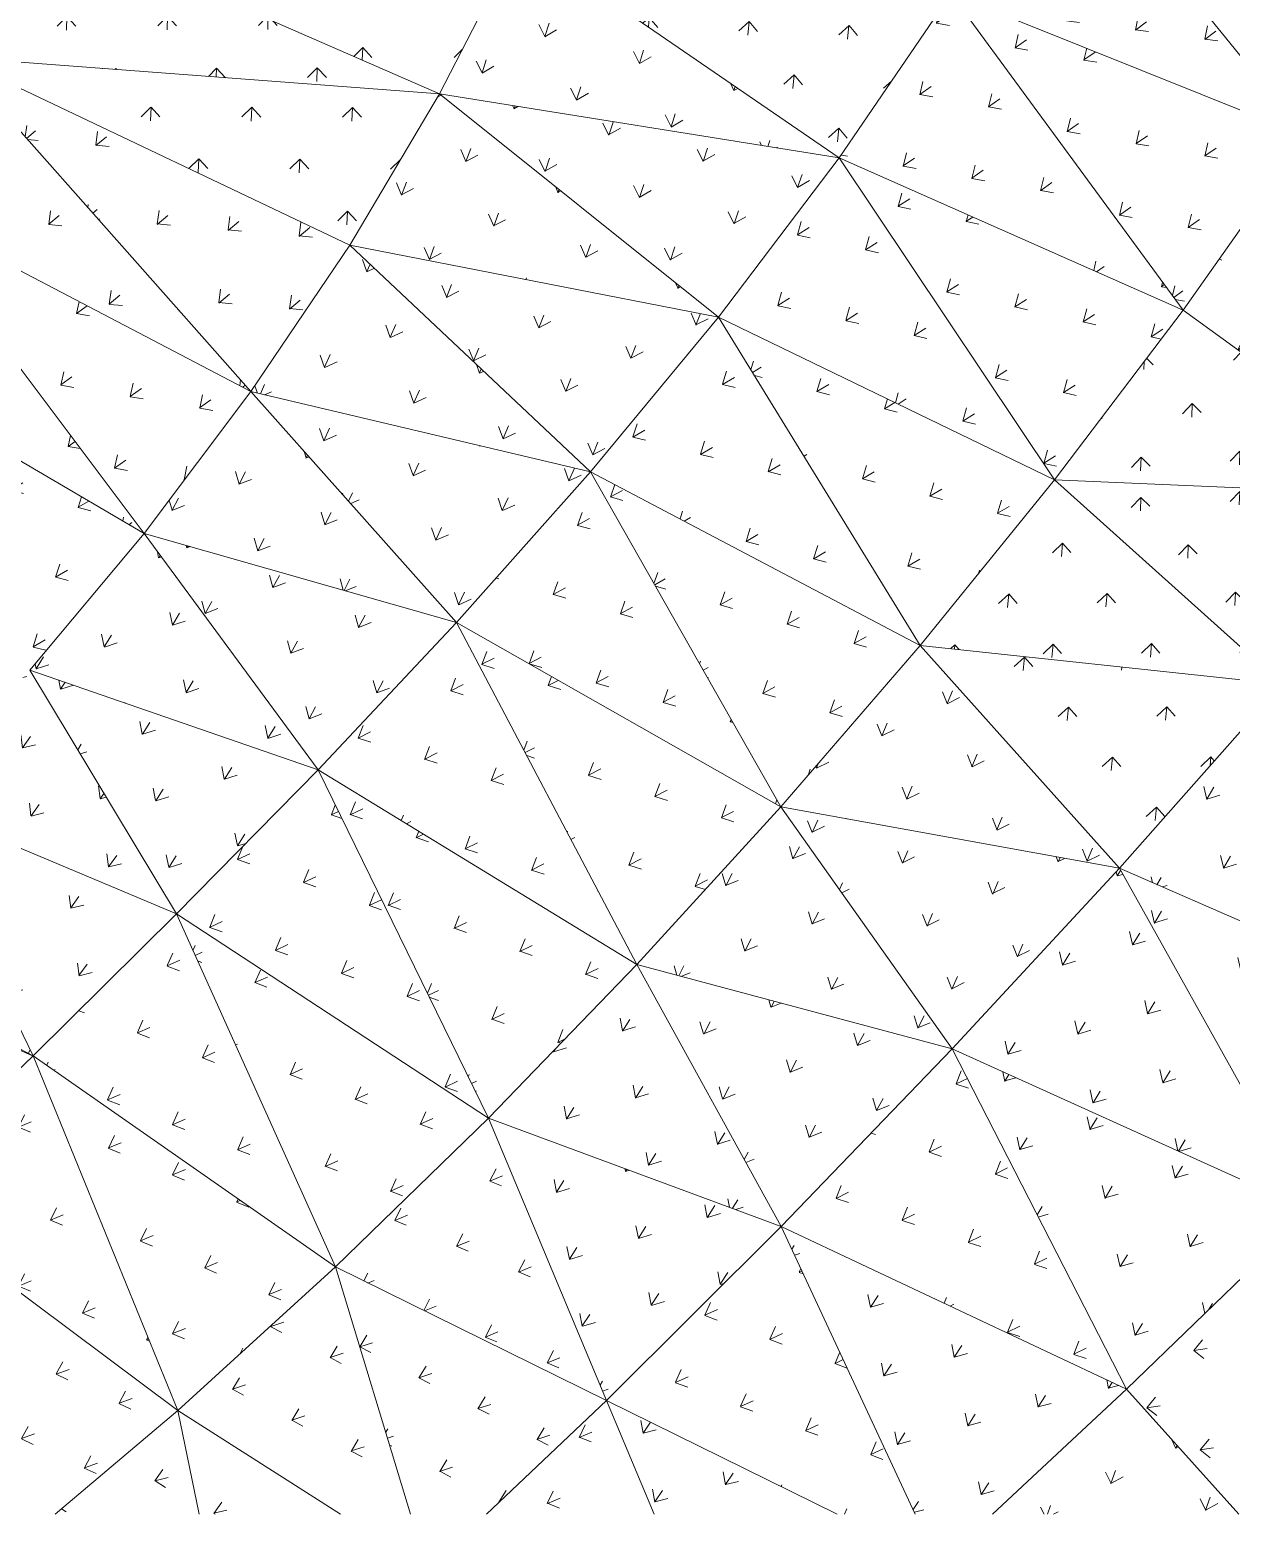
# Model space of a CAD drawing. Header units: millimetres. Extents: x -57519 to 497916, y -349472 to 446842.
# Drawn here: x 485807 to 489922, y -13502 to -8417 of the extents above; entities that cross this region are included whole.
import ezdxf

# ---------------------------------------------------------------- set-up
doc = ezdxf.new("R2010")
doc.units = ezdxf.units.MM
doc.layers.add('A-FLOR', color=192, linetype='Continuous', lineweight=5)
doc.layers.add('A-FLOR-PATT', color=8, linetype='Continuous', lineweight=5)

msp = doc.modelspace()

# ---------------------------------------------------------------- hatches: boundary and pattern name
at = {"layer": 'A-FLOR-PATT'}
h = msp.add_hatch(dxfattribs=at)
h.set_pattern_fill('FP_997', color=256, style=0, pattern_type=2)
h.set_pattern_definition([(37.402, (384802.55, -24631.43), (45.21323, 247.61116), [47.144, -308.438]), (352.407, (384802.55, -24631.43), (45.2126, 247.61095), [44.88, -194.478]), (79.652, (384802.55, -24631.43), (-237.25875, 31.6284), [47.195, -204.51])])
h.paths.add_polyline_path([(490176.9, -8782.4), (489309.3, -7712), (488962, -8293.5), (489724.4, -8600.3)], flags=0)
h = msp.add_hatch(dxfattribs=at)
h.set_pattern_fill('FP_1006', color=256, style=0, pattern_type=2)
h.set_pattern_definition([(37.255, (384498.4, -25456.17), (45.46887, 247.1492), [47.239, -309.06]), (352.474, (384498.4, -25456.17), (45.47124, 247.1484), [45.037, -195.159]), (79.575, (384498.4, -25456.17), (-238.12605, 31.46084), [47.118, -204.179])])
h.paths.add_polyline_path([(490176.9, -8782.4), (490574.4, -8173), (489309.3, -7712), (489780.7, -8293.5)], flags=0)
h = msp.add_hatch(dxfattribs=at)
h.set_pattern_fill('FP_1171', color=256, style=0, pattern_type=2)
h.set_pattern_definition([(268.698, (501679.65, 2055.7), (168.2693, -178.2475), [47.436, -310.351]), (225.491, (501679.65, 2055.7), (168.27, -178.2468), [47.181, -204.45]), (313.351, (501679.65, 2055.7), (176.3978, 179.4484), [45.961, -199.165])])
h.paths.add_polyline_path([(487210.5, -8636.4), (485721.5, -7985.7), (485549.9, -8511.1), (486930.4, -8615.3)], flags=0)
h = msp.add_hatch(dxfattribs=at)
h.set_pattern_fill('FP_1177', color=256, style=0, pattern_type=2)
h.set_pattern_definition([(267.91, (502681.4, 232.95), (166.7127, -178.0724), [47.223, -308.954]), (224.706, (502681.4, 232.95), (166.7117, -178.0722), [47.408, -205.435]), (313.113, (502681.4, 232.95), (179.7018, 177.867), [45.737, -198.194])])
h.paths.add_polyline_path([(487210.5, -8636.4), (487484, -8104.1), (485721.5, -7985.7), (486930.4, -8514)], flags=0)
h = msp.add_hatch(dxfattribs=at)
h.set_pattern_fill('FP_1072', color=256, style=0, pattern_type=2)
h.set_pattern_definition([(72.679, (390943.35, -66752.6), (-108.50266, 217.3106), [47.525, -310.928]), (30.125, (390943.35, -66752.6), (-108.5018, 217.31085), [46.656, -202.176]), (116.533, (390943.35, -66752.6), (-215.223, -124.88745), [45.542, -197.35])])
h.paths.add_polyline_path([(488579.3, -8856.1), (487484, -8104.1), (487210.5, -8636.4), (487484, -8680.3)], flags=0)
h = msp.add_hatch(dxfattribs=at)
h.set_pattern_fill('FP_1077', color=256, style=0, pattern_type=2)
h.set_pattern_definition([(264.372, (506207.43, -5762.52), (153.6086, -182.8587), [46.871, -306.65]), (221.904, (506207.43, -5762.52), (153.6078, -182.8593), [47.432, -205.54]), (310.031, (506207.43, -5762.52), (188.279, 168.9553), [44.778, -194.038])])
h.paths.add_polyline_path([(488579.3, -8856.1), (488962, -8293.5), (487484, -8104.1), (488259.3, -8636.4)], flags=0)
h = msp.add_hatch(dxfattribs=at)
h.set_pattern_fill('FP_995', color=256, style=0, pattern_type=2)
h.set_pattern_definition([(34.79, (385354, -21787.4), (56.8501, 244.9513), [47.157, -308.52]), (349.874, (385354, -21787.4), (56.8513, 244.95126), [44.807, -194.164]), (76.933, (385354, -21787.4), (-235.24797, 42.01624), [47.149, -204.313])])
h.paths.add_polyline_path([(489757.2, -9377.5), (488962, -8293.5), (488579.3, -8856.1), (488962, -9025.5)], flags=0)
h = msp.add_hatch(dxfattribs=at)
h.set_pattern_fill('FP_998', color=256, style=0, pattern_type=2)
h.set_pattern_definition([(34.722, (385335.72, -22354.86), (56.96337, 244.73761), [47.199, -308.796]), (349.902, (385335.72, -22354.86), (56.96284, 244.7377), [44.877, -194.468]), (76.897, (385335.72, -22354.86), (-235.637, 41.9671), [47.115, -204.165])])
h.paths.add_polyline_path([(489757.2, -9377.5), (490176.9, -8782.4), (488962, -8293.5), (489382.9, -8867.4)], flags=0)
h = msp.add_hatch(dxfattribs=at)
h.set_pattern_fill('FP_1172', color=256, style=0, pattern_type=2)
h.set_pattern_definition([(40.453, (383228.77, -21699.18), (30.8423, 251.23744), [46.842, -306.463]), (354.717, (383228.77, -21699.18), (30.8447, 251.2372), [44.816, -194.201]), (83.001, (383228.77, -21699.18), (-238.00106, 22.0059), [47.461, -205.663])])
h.paths.add_polyline_path([(486565.1, -9656.7), (485549.9, -8511.1), (485362.5, -9027.3), (485605.3, -9154.3)], flags=0)
h = msp.add_hatch(dxfattribs=at)
h.set_pattern_fill('FP_1174', color=256, style=0, pattern_type=2)
h.set_pattern_definition([(39.724, (380632.92, -24827.66), (32.27705, 249.07553), [47.412, -310.192]), (355.166, (380632.92, -24827.66), (32.27416, 249.07524), [45.682, -197.953]), (82.617, (380632.92, -24827.66), (-242.7684, 20.5313), [47.092, -204.066])])
h.paths.add_polyline_path([(486565.1, -9656.7), (486903.3, -9154.3), (485549.9, -8511.1), (486198.8, -9243.4)], flags=0)
h = msp.add_hatch(dxfattribs=at)
h.set_pattern_fill('FP_1175', color=256, style=0, pattern_type=2)
h.set_pattern_definition([(267.25, (503360.99, -397.11), (164.0466, -177.6923), [47.049, -307.818]), (224.31, (503361, -397.1), (164.045, -177.693), [47.447, -205.602]), (312.713, (503361, -397.1), (181.0735, 176.765), [45.345, -196.494])])
h.paths.add_polyline_path([(486903.3, -9154.3), (487210.5, -8636.4), (485549.9, -8511.1), (486565.1, -8993.6)], flags=0)
h = msp.add_hatch(dxfattribs=at)
h.set_pattern_fill('FP_1066', color=256, style=0, pattern_type=2)
h.set_pattern_definition([(69.593, (391650.42, -64000.39), (-95.30301, 221.2998), [47.497, -310.746]), (27.464, (391650.42, -64000.4), (-95.30514, 221.2994), [46.535, -201.652]), (113.299, (391650.42, -64000.4), (-220.21795, -114.4595), [45.178, -195.771])])
h.paths.add_polyline_path([(488166.2, -9401.5), (487210.5, -8636.4), (486903.3, -9154.3), (487210.5, -9214.5)], flags=0)
h = msp.add_hatch(dxfattribs=at)
h.set_pattern_fill('FP_1078', color=256, style=0, pattern_type=2)
h.set_pattern_definition([(71.614, (391511.17, -68233.97), (-105.6065, 213.92743), [47.219, -308.931]), (29.647, (391511.17, -68233.97), (-105.6081, 213.9267), [47.019, -203.75]), (116.274, (391511.17, -68233.97), (-217.94117, -124.0441), [44.733, -193.842])])
h.paths.add_polyline_path([(488166.2, -9401.5), (488579.3, -8856.1), (487210.5, -8636.4), (487857.5, -9154.3)], flags=0)
h = msp.add_hatch(dxfattribs=at)
h.set_pattern_fill('FP_940', color=256, style=0, pattern_type=2)
h.set_pattern_definition([(21.719, (395586.82, -6721.17), (113.83556, 226.40598), [46.187, -302.177]), (335.076, (395586.82, -6721.17), (113.83566, 226.40557), [43.377, -187.967]), (63.307, (395586.82, -6721.17), (-209.79834, 97.49263), [47.515, -205.898])])
h.paths.add_polyline_path([(490634.9, -10016.3), (490176.9, -8782.4), (489757.2, -9377.5), (490176.9, -9683)], flags=0)
h = msp.add_hatch(dxfattribs=at)
h.set_pattern_fill('FP_996', color=256, style=0, pattern_type=2)
h.set_pattern_definition([(32.482, (385701.02, -19218.43), (66.8562, 242.2223), [47.172, -308.623]), (347.633, (385701.02, -19218.43), (66.8576, 242.2215), [44.779, -194.041]), (74.57, (385701.02, -19218.43), (-233.2781, 51.1467), [47.115, -204.164])])
h.paths.add_polyline_path([(489316.8, -9958.6), (488579.3, -8856.1), (488166.2, -9401.5), (488962, -9786.8)], flags=0)
h = msp.add_hatch(dxfattribs=at)
h.set_pattern_fill('FP_999', color=256, style=0, pattern_type=2)
h.set_pattern_definition([(32.481, (385908.7, -19605.3), (66.85675, 242.2176), [47.173, -308.629]), (347.634, (385908.7, -19605.3), (66.8574, 242.21766), [44.78, -194.047]), (74.569, (385908.7, -19605.3), (-233.2865, 51.1471), [47.114, -204.161])])
h.paths.add_polyline_path([(489316.8, -9958.6), (489757.2, -9377.5), (488579.3, -8856.1), (488944.1, -9401.5)], flags=0)
h = msp.add_hatch(dxfattribs=at)
h.set_pattern_fill('FP_1166', color=256, style=0, pattern_type=2)
h.set_pattern_definition([(36.057, (386764.92, -16384.03), (52.03593, 247.67928), [46.639, -305.137]), (350.082, (386764.92, -16384.03), (52.0355, 247.679), [44.227, -191.65]), (78.135, (386764.92, -16384.03), (-232.3511, 40.6269), [47.454, -205.633])])
h.paths.add_polyline_path([(486198.8, -10142.5), (485362.5, -9027.3), (485143.5, -9524.2), (486067, -10065.2)], flags=0)
h = msp.add_hatch(dxfattribs=at)
h.set_pattern_fill('FP_1186', color=256, style=0, pattern_type=2)
h.set_pattern_definition([(35.216, (383631.26, -19643.42), (53.6679, 245.16537), [47.319, -309.582]), (350.607, (383631.26, -19643.42), (53.66985, 245.16493), [45.215, -195.933]), (77.652, (383631.26, -19643.42), (-237.91446, 39.35617), [47.057, -203.914])])
h.paths.add_polyline_path([(486198.8, -10142.5), (486565.1, -9656.7), (485362.5, -9027.3), (485807.3, -9620.4)], flags=0)
h = msp.add_hatch(dxfattribs=at)
h.set_pattern_fill('FP_1065', color=256, style=0, pattern_type=2)
h.set_pattern_definition([(66.214, (392422.25, -61037.75), (-80.5663, 224.97709), [47.478, -310.62]), (24.535, (392422.25, -61037.75), (-80.56627, 224.97767), [46.374, -200.954]), (109.703, (392422.25, -61037.75), (-224.9951, -102.70283), [44.807, -194.162])])
h.paths.add_polyline_path([(487727.8, -9931.4), (486903.3, -9154.3), (486565.1, -9656.7), (487465.6, -9869.4)], flags=0)
h = msp.add_hatch(dxfattribs=at)
h.set_pattern_fill('FP_1067', color=256, style=0, pattern_type=2)
h.set_pattern_definition([(68.499, (392052.78, -65482.12), (-92.49504, 217.57375), [47.181, -308.684]), (26.988, (392052.78, -65482.12), (-92.49537, 217.57367), [46.907, -203.262]), (113.031, (392052.78, -65482.12), (-222.92697, -113.5263), [44.328, -192.09])])
h.paths.add_polyline_path([(487727.8, -9931.4), (488166.2, -9401.5), (486903.3, -9154.3), (487436.4, -9656.7)], flags=0)
h = msp.add_hatch(dxfattribs=at)
h.set_pattern_fill('FP_992', color=256, style=0, pattern_type=2)
h.set_pattern_definition([(30.462, (385896.56, -16881.07), (75.38843, 239.57735), [47.188, -308.724]), (345.663, (385896.56, -16881.07), (75.3882, 239.5774), [44.781, -194.052]), (72.533, (385896.56, -16881.07), (-231.39546, 59.1398), [47.092, -204.066])])
h.paths.add_polyline_path([(488857.2, -10525.7), (488166.2, -9401.5), (487727.8, -9931.4), (488671.1, -10427.8)], flags=0)
h = msp.add_hatch(dxfattribs=at)
h.set_pattern_fill('FP_991', color=256, style=0, pattern_type=2)
h.set_pattern_definition([(30.507, (386250.59, -17162.84), (75.32096, 239.71922), [47.162, -308.553]), (345.648, (386250.6, -17162.84), (75.3218, 239.7187), [44.737, -193.86]), (72.557, (386250.6, -17162.84), (-231.1509, 59.1427), [47.114, -204.16])])
h.paths.add_polyline_path([(488857.2, -10525.7), (489316.8, -9958.6), (488166.2, -9401.5)], flags=0)
h = msp.add_hatch(dxfattribs=at)
h.set_pattern_fill('FP_939', color=256, style=0, pattern_type=2)
h.set_pattern_definition([(268.146, (503680.98, -3138.43), (163.617, -163.1579), [46.022, -301.095]), (226.426, (503680.98, -3138.43), (163.6166, -163.1593), [47.562, -206.102]), (315.08, (503680.98, -3138.43), (174.8487, 183.7753), [43.325, -187.741])])
h.paths.add_polyline_path([(490634.9, -10016.3), (489757.2, -9377.5), (489316.8, -9958.6)], flags=0)
h = msp.add_hatch(dxfattribs=at)
h.set_pattern_fill('FP_1158', color=256, style=0, pattern_type=2)
h.set_pattern_definition([(31.039, (390595.77, -11319.69), (75.57784, 241.28684), [46.521, -304.36]), (344.986, (390595.77, -11319.7), (75.5767, 241.2874), [43.691, -189.327]), (72.608, (390595.77, -11319.7), (-225.06263, 60.3657), [47.409, -205.438])])
h.paths.add_polyline_path([(485807.3, -10610.4), (485143.5, -9524.2), (484876.7, -9991.8), (485561.8, -10447.2)], flags=0)
h = msp.add_hatch(dxfattribs=at)
h.set_pattern_fill('FP_1161', color=256, style=0, pattern_type=2)
h.set_pattern_definition([(30.235, (387622.52, -14043.7), (77.07755, 238.8542), [47.16, -308.546]), (345.454, (387622.52, -14043.7), (77.0806, 238.8538), [44.6, -193.265]), (72.115, (387622.52, -14043.7), (-230.2397, 59.7403), [47.059, -203.923])])
h.paths.add_polyline_path([(485807.3, -10610.4), (486198.8, -10142.5), (485143.5, -9524.2), (485429.2, -9991.8)], flags=0)
h = msp.add_hatch(dxfattribs=at)
h.set_pattern_fill('FP_1064', color=256, style=0, pattern_type=2)
h.set_pattern_definition([(62.539, (393059.52, -57811.32), (-64.30342, 228.28186), [47.473, -310.594]), (21.298, (393059.52, -57811.32), (-64.30284, 228.28176), [46.17, -200.071]), (105.732, (393059.52, -57811.32), (-229.42425, -89.44107), [44.469, -192.697])])
h.paths.add_polyline_path([(487268.9, -10447.6), (486565.1, -9656.7), (486198.8, -10142.5), (486930.4, -10351)], flags=0)
h = msp.add_hatch(dxfattribs=at)
h.set_pattern_fill('FP_1068', color=256, style=0, pattern_type=2)
h.set_pattern_definition([(65.147, (392614.44, -62446.6), (-77.9954, 221.1508), [47.182, -308.689]), (24.093, (392614.44, -62446.6), (-77.99456, 221.1509), [46.74, -202.542]), (109.427, (392614.44, -62446.6), (-227.56517, -101.76323), [43.969, -190.533])])
h.paths.add_polyline_path([(487268.9, -10447.6), (487727.8, -9931.4), (486565.1, -9656.7), (486997.4, -10142.5)], flags=0)
h = msp.add_hatch(dxfattribs=at)
h.set_pattern_fill('FP_993', color=256, style=0, pattern_type=2)
h.set_pattern_definition([(28.682, (386018.55, -14712.66), (82.75113, 237.07506), [47.199, -308.796]), (343.91, (386018.55, -14712.66), (82.752, 237.0743), [44.798, -194.124]), (70.758, (386018.55, -14712.66), (-229.56194, 66.2174), [47.082, -204.02])])
h.paths.add_polyline_path([(488380, -11079.3), (487727.8, -9931.4), (487268.9, -10447.6), (487727.8, -10708.5)], flags=0)
h = msp.add_hatch(dxfattribs=at)
h.set_pattern_fill('FP_990', color=256, style=0, pattern_type=2)
h.set_pattern_definition([(28.751, (386433.44, -14955.59), (82.65044, 237.2908), [47.16, -308.545]), (343.891, (386433.44, -14955.59), (82.65015, 237.2905), [44.732, -193.838]), (70.796, (386433.44, -14955.59), (-229.2024, 66.1957), [47.114, -204.159])])
h.paths.add_polyline_path([(488380, -11079.3), (488857.2, -10525.7), (487727.8, -9931.4)], flags=0)
h = msp.add_hatch(dxfattribs=at)
h.set_pattern_fill('FP_938', color=256, style=0, pattern_type=2)
h.set_pattern_definition([(264.686, (505653.14, -6804.11), (152.3785, -171.9333), [46.033, -301.172]), (223.281, (505653.14, -6804.1), (152.3787, -171.9322), [47.528, -205.953]), (311.549, (505653.14, -6804.1), (184.535, 173.7782), [43.076, -186.663])])
h.paths.add_polyline_path([(490095.4, -10659.1), (489316.8, -9958.6), (488857.2, -10525.7), (489757.2, -10622.7)], flags=0)
h = msp.add_hatch(dxfattribs=at)
h.set_pattern_fill('FP_943', color=256, style=0, pattern_type=2)
h.set_pattern_definition([(267.517, (504048.93, -4369.6), (161.8983, -162.4715), [45.729, -299.182]), (225.842, (504048.93, -4369.6), (161.8986, -162.4707), [47.597, -206.252]), (314.899, (504048.93, -4369.6), (176.8406, 182.1164), [43.006, -186.359])])
h.paths.add_polyline_path([(490095.4, -10659.1), (490634.9, -10016.3), (489316.8, -9958.6), (490047.3, -10615.8)], flags=0)
h = msp.add_hatch(dxfattribs=at)
h.set_pattern_fill('FP_1159', color=256, style=0, pattern_type=2)
h.set_pattern_definition([(25.367, (391927.5, -8768.3), (99.29883, 230.7118), [46.956, -307.209]), (340.311, (391927.5, -8768.3), (99.2969, 230.713), [43.955, -190.47]), (66.713, (391927.5, -8768.3), (-220.7189, 78.9826), [47.095, -204.079])])
h.paths.add_polyline_path([(485393.3, -11059.4), (485807.3, -10610.4), (484876.7, -9991.8), (485085.9, -10424)], flags=0)
h = msp.add_hatch(dxfattribs=at)
h.set_pattern_fill('FP_1061', color=256, style=0, pattern_type=2)
h.set_pattern_definition([(58.638, (393314.06, -54271.55), (-46.89702, 231.1045), [47.487, -310.684]), (17.762, (393314.06, -54271.55), (-46.8962, 231.105), [45.934, -199.049]), (101.471, (393314.06, -54271.55), (-233.30415, -74.73647), [44.215, -191.6])])
h.paths.add_polyline_path([(486794.6, -10951.8), (486198.8, -10142.5), (485807.3, -10610.4), (486572.9, -10875.2)], flags=0)
h = msp.add_hatch(dxfattribs=at)
h.set_pattern_fill('FP_1069', color=256, style=0, pattern_type=2)
h.set_pattern_definition([(61.582, (393026.5, -59046.9), (-62.15351, 224.713), [47.231, -309.006]), (20.927, (393026.5, -59046.9), (-62.1531, 224.7121), [46.509, -201.54]), (105.461, (393026.5, -59046.9), (-231.68665, -88.59774), [43.716, -189.434])])
h.paths.add_polyline_path([(486794.6, -10951.8), (487268.9, -10447.6), (486198.8, -10142.5), (486543.3, -10610.4)], flags=0)
h = msp.add_hatch(dxfattribs=at)
h.set_pattern_fill('FP_989', color=256, style=0, pattern_type=2)
h.set_pattern_definition([(27.074, (386161.03, -12638.64), (89.32486, 234.68647), [47.201, -308.81]), (342.302, (386161.03, -12638.64), (89.3252, 234.6864), [44.81, -194.175]), (69.162, (386161.03, -12638.64), (-227.67264, 72.6525), [47.083, -204.028])])
h.paths.add_polyline_path([(487886.8, -11619.4), (487268.9, -10447.6), (486794.6, -10951.8), (487175.8, -11184.8)], flags=0)
h = msp.add_hatch(dxfattribs=at)
h.set_pattern_fill('FP_994', color=256, style=0, pattern_type=2)
h.set_pattern_definition([(27.142, (386553.58, -12897.6), (89.229, 234.89837), [47.164, -308.568]), (342.285, (386553.58, -12897.6), (89.2296, 234.89845), [44.746, -193.899]), (69.2, (386553.58, -12897.6), (-227.329, 72.61473), [47.114, -204.161])])
h.paths.add_polyline_path([(487886.8, -11619.4), (488380, -11079.3), (487268.9, -10447.6), (487657.6, -11184.8)], flags=0)
h = msp.add_hatch(dxfattribs=at)
h.set_pattern_fill('FP_934', color=256, style=0, pattern_type=2)
h.set_pattern_definition([(67.087, (393819.67, -66286.18), (-85.33374, 216.6278), [47.091, -308.093]), (26.302, (393819.67, -66286.18), (-85.332, 216.62853), [46.771, -202.673]), (111.5, (393819.67, -66286.18), (-223.6197, -110.5298), [43.656, -189.174])])
h.paths.add_polyline_path([(489538.8, -11289.5), (488857.2, -10525.7), (488380, -11079.3), (488961.9, -11184.8)], flags=0)
h = msp.add_hatch(dxfattribs=at)
h.set_pattern_fill('FP_944', color=256, style=0, pattern_type=2)
h.set_pattern_definition([(264.073, (505830.26, -7957.69), (150.7154, -171.4415), [45.792, -299.593]), (222.718, (505830.26, -7957.7), (150.714, -171.4424), [47.565, -206.117]), (311.319, (505830.26, -7957.7), (186.38, 172.097), [42.801, -185.47])])
h.paths.add_polyline_path([(489538.8, -11289.5), (490095.4, -10659.1), (488857.2, -10525.7), (489445.4, -11184.8)], flags=0)
h = msp.add_hatch(dxfattribs=at)
h.set_pattern_fill('FP_1059', color=256, style=0, pattern_type=2)
h.set_pattern_definition([(54.647, (392933.39, -50377.13), (-29.11955, 233.36353), [47.515, -310.865]), (13.993, (392933.39, -50377.13), (-29.11927, 233.36387), [45.696, -198.018]), (97.113, (392933.39, -50377.13), (-236.4816, -58.93227), [44.095, -191.079])])
h.paths.add_polyline_path([(486309.8, -11445.9), (485807.3, -10610.4), (485393.3, -11059.4), (485807.3, -11234)], flags=0)
h = msp.add_hatch(dxfattribs=at)
h.set_pattern_fill('FP_1062', color=256, style=0, pattern_type=2)
h.set_pattern_definition([(57.889, (393096.76, -55209.66), (-45.33862, 228.23579), [47.322, -309.606]), (17.494, (393096.76, -55209.66), (-45.3388, 228.2351), [46.213, -200.255]), (101.236, (393096.76, -55209.66), (-235.06666, -74.092), [43.63, -189.065])])
h.paths.add_polyline_path([(486309.8, -11445.9), (486794.6, -10951.8), (485807.3, -10610.4), (486152.8, -11184.8)], flags=0)
h = msp.add_hatch(dxfattribs=at)
h.set_pattern_fill('FP_901', color=256, style=0, pattern_type=2)
h.set_pattern_definition([(59.719, (380169.19, -56913.46), (-57.4234, 235.67742), [47.498, -310.752]), (17.2, (380169.2, -56913.46), (-57.42373, 235.6772), [46.727, -202.485]), (103.693, (380169.2, -56913.46), (-238.0681, -73.6918), [45.482, -197.09])])
h.paths.add_polyline_path([(490812.4, -11843.1), (490095.4, -10659.1), (489538.8, -11289.5), (490095.4, -11531.4)], flags=0)
h = msp.add_hatch(dxfattribs=at)
h.set_pattern_fill('FP_986', color=256, style=0, pattern_type=2)
h.set_pattern_definition([(25.546, (386459.22, -10569.67), (95.59252, 232.28525), [47.187, -308.722]), (340.739, (386459.22, -10569.67), (95.5923, 232.2858), [44.793, -194.102]), (67.632, (386459.22, -10569.67), (-225.5242, 78.8023), [47.097, -204.089])])
h.paths.add_polyline_path([(487378.3, -12145.4), (486794.6, -10951.8), (486309.8, -11445.9), (486930.4, -11852.2)], flags=0)
h = msp.add_hatch(dxfattribs=at)
h.set_pattern_fill('FP_985', color=256, style=0, pattern_type=2)
h.set_pattern_definition([(25.581, (386727.1, -10905.05), (95.54405, 232.39388), [47.169, -308.6]), (340.732, (386727.1, -10905.05), (95.5421, 232.39484), [44.761, -193.963]), (67.651, (386727.1, -10905.05), (-225.3513, 78.7776), [47.113, -204.155])])
h.paths.add_polyline_path([(487378.3, -12145.4), (487886.8, -11619.4), (486794.6, -10951.8), (486930.4, -11229.5)], flags=0)
h = msp.add_hatch(dxfattribs=at)
h.set_pattern_fill('FP_1060', color=256, style=0, pattern_type=2)
h.set_pattern_definition([(24.839, (396715.86, -10387.76), (106.1631, 225.95017), [46.836, -306.426]), (340.115, (396715.86, -10387.76), (106.16294, 225.9502), [42.753, -185.262]), (64.833, (396715.86, -10387.76), (-214.41965, 77.557), [46.809, -202.839])])
h.paths.add_polyline_path([(485819.4, -11931.3), (485393.3, -11059.4), (484959.3, -11488.2)], flags=0)
h = msp.add_hatch(dxfattribs=at)
h.set_pattern_fill('FP_1063', color=256, style=0, pattern_type=2)
h.set_pattern_definition([(54.202, (392642.33, -50890.26), (-28.27336, 231.62442), [47.435, -310.34]), (13.848, (392642.33, -50890.26), (-28.2714, 231.6247), [45.873, -198.785]), (96.959, (392642.33, -50890.26), (-237.547, -58.55937), [43.752, -189.592])])
h.paths.add_polyline_path([(485819.4, -11931.3), (486309.8, -11445.9), (485393.3, -11059.4), (485806.7, -11905.4)], flags=0)
h = msp.add_hatch(dxfattribs=at)
h.set_pattern_fill('FP_933', color=256, style=0, pattern_type=2)
h.set_pattern_definition([(62.465, (391917.85, -61325.26), (-65.69328, 223.82877), [47.232, -309.013]), (21.783, (391917.85, -61325.26), (-65.6958, 223.828), [46.518, -201.578]), (106.357, (391917.85, -61325.26), (-230.38215, -92.0648), [43.738, -189.532])])
h.paths.add_polyline_path([(488966.8, -11908.2), (488380, -11079.3), (487886.8, -11619.4), (488380, -11751.3)], flags=0)
h = msp.add_hatch(dxfattribs=at)
h.set_pattern_fill('FP_935', color=256, style=0, pattern_type=2)
h.set_pattern_definition([(66.761, (393854.85, -66620.76), (-84.57966, 215.34606), [46.966, -307.273]), (26.151, (393854.85, -66620.76), (-84.58294, 215.3447), [46.863, -203.071]), (111.443, (393854.85, -66620.76), (-224.3501, -110.15245), [43.38, -187.98])])
h.paths.add_polyline_path([(488966.8, -11908.2), (489538.8, -11289.5), (488380, -11079.3), (488932.7, -11860.1)], flags=0)
h = msp.add_hatch(dxfattribs=at)
h.set_pattern_fill('FP_900', color=256, style=0, pattern_type=2)
h.set_pattern_definition([(58.523, (380172.35, -55326.2), (-52.11207, 236.14432), [47.486, -310.677]), (16.165, (380172.35, -55326.2), (-52.11185, 236.14404), [46.682, -202.29]), (102.445, (380172.35, -55326.2), (-239.12864, -69.3175), [45.342, -196.484])])
h.paths.add_polyline_path([(490193.9, -12463.4), (489538.8, -11289.5), (488966.8, -11908.2), (489861.8, -12313.2)], flags=0)
h = msp.add_hatch(dxfattribs=at)
h.set_pattern_fill('FP_902', color=256, style=0, pattern_type=2)
h.set_pattern_definition([(59.387, (379859.6, -57263.04), (-56.81564, 234.42528), [47.409, -310.173]), (17.061, (379859.6, -57263.04), (-56.8162, 234.42507), [46.858, -203.049]), (103.623, (379859.6, -57263.04), (-238.90993, -73.31665), [45.227, -195.985])])
h.paths.add_polyline_path([(490193.9, -12463.4), (490812.4, -11843.1), (489538.8, -11289.5), (489884.1, -11908.2)], flags=0)
h = msp.add_hatch(dxfattribs=at)
h.set_pattern_fill('FP_1054', color=256, style=0, pattern_type=2)
h.set_pattern_definition([(21.644, (398508.2, -6548.38), (119.1117, 220.3985), [46.645, -305.175]), (336.445, (398508.2, -6548.38), (119.1134, 220.39806), [42.525, -184.275]), (61.611, (398508.2, -6548.38), (-207.90195, 90.636), [46.974, -203.552])])
h.paths.add_polyline_path([(485324.1, -12406.3), (485819.4, -11931.3), (484959.3, -11488.2), (485312.1, -12376.3)], flags=0)
h = msp.add_hatch(dxfattribs=at)
h.set_pattern_fill('FP_987', color=256, style=0, pattern_type=2)
h.set_pattern_definition([(23.981, (387106.77, -8398.7), (102.13797, 229.63537), [47.149, -308.472]), (339.094, (387106.77, -8398.7), (102.1384, 229.63596), [44.716, -193.77]), (66.022, (387106.77, -8398.7), (-222.78687, 85.0972), [47.124, -204.203])])
h.paths.add_polyline_path([(486854.3, -12655.1), (486309.8, -11445.9), (485819.4, -11931.3), (486794.6, -12613.3)], flags=0)
h = msp.add_hatch(dxfattribs=at)
h.set_pattern_fill('FP_984', color=256, style=0, pattern_type=2)
h.set_pattern_definition([(23.939, (387116.05, -8883.07), (102.19497, 229.50555), [47.172, -308.619]), (339.103, (387116.05, -8883.07), (102.1945, 229.50655), [44.754, -193.936]), (65.997, (387116.05, -8883.07), (-222.9895, 85.14023), [47.106, -204.125])])
h.paths.add_polyline_path([(486854.3, -12655.1), (487378.3, -12145.4), (486309.8, -11445.9), (486528.4, -11931.3)], flags=0)
h = msp.add_hatch(dxfattribs=at)
h.set_pattern_fill('FP_932', color=256, style=0, pattern_type=2)
h.set_pattern_definition([(57.63, (389948.83, -55757.52), (-44.55253, 230.0282), [47.373, -309.936]), (16.923, (389948.83, -55757.52), (-44.55523, 230.0275), [46.224, -200.302]), (100.962, (389948.83, -55757.52), (-235.85067, -71.76024), [43.932, -190.371])])
h.paths.add_polyline_path([(488381, -12516), (487886.8, -11619.4), (487378.3, -12145.4)], flags=0)
h = msp.add_hatch(dxfattribs=at)
h.set_pattern_fill('FP_936', color=256, style=0, pattern_type=2)
h.set_pattern_definition([(62.211, (391801.69, -61575.48), (-65.1542, 222.82983), [47.15, -308.48]), (21.674, (391801.7, -61575.48), (-65.155, 222.8296), [46.598, -201.927]), (106.299, (391801.7, -61575.48), (-230.95394, -91.7871), [43.53, -188.63])])
h.paths.add_polyline_path([(488381, -12516), (488966.8, -11908.2), (487886.8, -11619.4), (488352.7, -12464.7)], flags=0)
h = msp.add_hatch(dxfattribs=at)
h.set_pattern_fill('FP_983', color=256, style=0, pattern_type=2)
h.set_pattern_definition([(22.208, (388220.85, -6073.98), (109.6468, 226.29313), [47.092, -308.099]), (337.222, (388220.85, -6073.98), (109.64713, 226.293), [44.575, -193.16]), (64.148, (388220.85, -6073.98), (-219.19516, 92.04296), [47.148, -204.31])])
h.paths.add_polyline_path([(486314.6, -13146.3), (485819.4, -11931.3), (485324.1, -12406.3), (486309.8, -13142.7)], flags=0)
h = msp.add_hatch(dxfattribs=at)
h.set_pattern_fill('FP_988', color=256, style=0, pattern_type=2)
h.set_pattern_definition([(22.075, (387938.34, -6711.31), (109.8301, 225.8854), [47.163, -308.562]), (337.245, (387938.34, -6711.31), (109.8316, 225.8843), [44.694, -193.675]), (64.07, (387938.34, -6711.31), (-219.81764, 92.1979), [47.095, -204.076])])
h.paths.add_polyline_path([(486314.6, -13146.3), (486854.3, -12655.1), (485819.4, -11931.3), (486013, -12406.3)], flags=0)
h = msp.add_hatch(dxfattribs=at)
h.set_pattern_fill('FP_899', color=256, style=0, pattern_type=2)
h.set_pattern_definition([(26.412, (384917.17, -13422.64), (92.27149, 233.47712), [47.192, -308.752]), (341.647, (384917.17, -13422.64), (92.27314, 233.47573), [44.748, -193.909]), (68.436, (384917.17, -13422.64), (-226.5194, 75.14347), [47.072, -203.977])])
h.paths.add_polyline_path([(489562.8, -13073.6), (488966.8, -11908.2), (488381, -12516), (489256.5, -12929)], flags=0)
h = msp.add_hatch(dxfattribs=at)
h.set_pattern_fill('FP_903', color=256, style=0, pattern_type=2)
h.set_pattern_definition([(58.196, (379857.34, -55649.31), (-51.53264, 234.90157), [47.399, -310.109]), (16.028, (379857.34, -55649.31), (-51.53423, 234.9014), [46.809, -202.84]), (102.373, (379857.34, -55649.3), (-239.94496, -68.92614), [45.092, -195.397])])
h.paths.add_polyline_path([(489562.8, -13073.6), (490193.9, -12463.4), (488966.8, -11908.2), (489277.6, -12516)], flags=0)
h = msp.add_hatch(dxfattribs=at)
h.set_pattern_fill('FP_929', color=256, style=0, pattern_type=2)
h.set_pattern_definition([(22.488, (394505.26, -8909.3), (113.93888, 223.21913), [46.79, -306.12]), (337.416, (394505.26, -8909.3), (113.93776, 223.2197), [43.079, -186.675]), (62.959, (394505.26, -8909.3), (-212.136, 88.2335), [46.991, -203.626])])
h.paths.add_polyline_path([(487782.4, -13112.4), (487376.9, -12146.8), (486854.3, -12655.1), (486930.4, -12692.6)], flags=0)
h = msp.add_hatch(dxfattribs=at)
h.set_pattern_fill('FP_937', color=256, style=0, pattern_type=2)
h.set_pattern_definition([(57.456, (389723.73, -55892.53), (-44.21964, 229.3437), [47.329, -309.647]), (16.855, (389723.73, -55892.53), (-44.2171, 229.3445), [46.286, -200.573]), (100.913, (389723.73, -55892.53), (-236.25334, -71.5785), [43.794, -189.774])])
h.paths.add_polyline_path([(487782.4, -13112.4), (488381, -12516), (487378.3, -12145.4), (487766.1, -13073.6)], flags=0)
h = msp.add_hatch(dxfattribs=at)
h.set_pattern_fill('FP_978', color=256, style=0, pattern_type=2)
h.set_pattern_definition([(19.916, (389294.66, -4348.2), (118.70534, 221.27056), [47.138, -308.397]), (335.078, (389294.66, -4348.2), (118.7069, 221.26886), [44.568, -193.13]), (61.788, (389294.66, -4348.2), (-215.56646, 100.15937), [47.081, -204.019])])
h.paths.add_polyline_path([(485894, -13502.3), (486314.6, -13146.3), (485324.1, -12406.3), (485717.7, -13502.3), (485758.8, -13502.3)], flags=0)
h = msp.add_hatch(dxfattribs=at)
h.set_pattern_fill('FP_877', color=256, style=0, pattern_type=2)
h.set_pattern_definition([(8.497, (399066.36, 4609.03), (161.16022, 195.92723), [46.186, -302.17]), (321.77, (399066.36, 4609.03), (161.16055, 195.9277), [43.769, -189.667]), (50.561, (399066.36, 4609.03), (-183.3714, 144.4551), [47.567, -206.126])])
h.paths.add_polyline_path([(489947.9, -13502.3), (490293.8, -13502.3), (490193.9, -12463.4), (489562.8, -13073.6), (489743.8, -13275.1)], flags=0)
h = msp.add_hatch(dxfattribs=at)
h.set_pattern_fill('FP_896', color=256, style=0, pattern_type=2)
h.set_pattern_definition([(24.548, (386175.75, -10940.86), (100.51416, 230.0968), [47.134, -308.371]), (339.708, (386175.75, -10940.86), (100.5166, 230.0957), [44.551, -193.052]), (66.403, (386175.75, -10940.86), (-222.85847, 82.3983), [47.08, -204.013])])
h.paths.add_polyline_path([(488840.1, -13502.3), (488381, -12516), (487782.4, -13112.4), (488571.9, -13502.3)], flags=0)
h = msp.add_hatch(dxfattribs=at)
h.set_pattern_fill('FP_898', color=256, style=0, pattern_type=2)
h.set_pattern_definition([(56.955, (379877.76, -53963.48), (-45.9891, 235.35402), [47.394, -310.075]), (14.942, (379877.76, -53963.48), (-45.98897, 235.3541), [46.752, -202.594]), (101.056, (379877.76, -53963.48), (-240.9155, -64.2902), [44.963, -194.842])])
h.paths.add_polyline_path([(489104.1, -13502.3), (489562.8, -13073.6), (488381, -12516), (488840.1, -13502.3), (488920.1, -13502.3)], flags=0)
h = msp.add_hatch(dxfattribs=at)
h.set_pattern_fill('FP_928', color=256, style=0, pattern_type=2)
h.set_pattern_definition([(18.003, (396654.47, -3593.65), (131.1669, 214.52963), [46.61, -304.943]), (332.475, (396654.47, -3593.65), (131.1686, 214.529), [42.957, -186.149]), (58.557, (396654.47, -3593.65), (-203.1729, 105.8796), [47.147, -204.304])])
h.paths.add_polyline_path([(486871.1, -13502.3), (487111.9, -13502.3), (486854.3, -12655.1), (486314.6, -13146.3)], flags=0)
h = msp.add_hatch(dxfattribs=at)
h.set_pattern_fill('FP_930', color=256, style=0, pattern_type=2)
h.set_pattern_definition([(18.153, (397271.18, -3785.9), (130.9343, 214.994), [46.507, -304.272]), (332.422, (397271.18, -3785.9), (130.93364, 214.99495), [42.812, -185.517]), (58.658, (397271.18, -3785.9), (-202.38646, 105.70743), [47.199, -204.528])])
h.paths.add_polyline_path([(487277.2, -13502.3), (487371.6, -13502.3), (487782.4, -13112.4), (486854.3, -12655.1), (487111.9, -13502.3)], flags=0)
h = msp.add_hatch(dxfattribs=at)
h.set_pattern_fill('FP_897', color=256, style=0, pattern_type=2)
h.set_pattern_definition([(22.639, (387502.1, -8521.19), (108.79035, 226.31273), [47.08, -308.02]), (337.739, (387502.1, -8521.2), (108.7879, 226.31397), [44.359, -192.223]), (64.326, (387502.1, -8521.2), (-218.94763, 89.6255), [47.082, -204.021])])
h.paths.add_polyline_path([(487946.1, -13502.3), (487782.4, -13112.4), (487378.3, -13502.3), (487782.4, -13502.3)], flags=0)
h = msp.add_hatch(dxfattribs=at)
h.set_pattern_fill('FP_895', color=256, style=0, pattern_type=2)
h.set_pattern_definition([(55.61, (379883.52, -52194.84), (-40.02234, 235.71824), [47.388, -310.032]), (13.758, (379883.52, -52194.84), (-40.02304, 235.71767), [46.696, -202.351]), (99.636, (379883.52, -52194.84), (-241.90205, -59.2272), [44.83, -194.262])])
h.paths.add_polyline_path([(487946.1, -13502.3), (488571.9, -13502.3), (487782.4, -13112.4)], flags=0)
h = msp.add_hatch(dxfattribs=at)
h.set_pattern_fill('FP_875', color=256, style=0, pattern_type=2)
h.set_pattern_definition([(70.088, (385101.74, -69797.71), (-102.10237, 211.39344), [46.731, -305.736]), (28.378, (385101.74, -69797.71), (-102.10405, 211.3932), [47.341, -205.144]), (115.78, (385101.74, -69797.71), (-222.1458, -120.0005), [44.017, -190.742])])
h.paths.add_polyline_path([(489947.9, -13502.3), (489562.8, -13073.6), (489104.1, -13502.3)], flags=0)
h = msp.add_hatch(dxfattribs=at)
h.set_pattern_fill('FP_927', color=256, style=0, pattern_type=2)
h.set_pattern_definition([(13.759, (398819.74, 1094.43), (146.48302, 205.1491), [46.469, -304.022]), (327.874, (398819.74, 1094.43), (146.4823, 205.1496), [42.941, -186.077]), (54.472, (398819.74, 1094.43), (-193.9499, 121.7886), [47.265, -204.814])])
h.paths.add_polyline_path([(486387.8, -13502.3), (486314.6, -13146.3), (485894, -13502.3)], flags=0)
h = msp.add_hatch(dxfattribs=at)
h.set_pattern_fill('FP_931', color=256, style=0, pattern_type=2)
h.set_pattern_definition([(13.965, (399572.2, 987.68), (146.1409, 205.77096), [46.323, -303.065]), (327.807, (399572.2, 987.68), (146.14265, 205.7695), [42.744, -185.224]), (54.617, (399572.2, 987.68), (-192.9199, 121.45374), [47.322, -205.064])])
h.paths.add_polyline_path([(486871.1, -13502.3), (486314.6, -13146.3), (486387.8, -13502.3)], flags=0)

# ---------------------------------------------------------------- linework, layer by layer
at = {"layer": 'A-FLOR'}
for p, q in [((490176.9, -8782.4), (489309.3, -7712)), ((487210.5, -8636.4), (485721.5, -7985.7)), ((487210.5, -8636.4), (487484, -8104.1)), ((488579.3, -8856.1), (487484, -8104.1)), ((488579.3, -8856.1), (488962, -8293.5)), ((489757.2, -9377.5), (488962, -8293.5)), ((488962, -8293.5), (490176.9, -8782.4)), ((485549.9, -8511.1), (487210.5, -8636.4)), ((486565.1, -9656.7), (485549.9, -8511.1)), ((486903.3, -9154.3), (485549.9, -8511.1)), ((486903.3, -9154.3), (487210.5, -8636.4)), ((488166.2, -9401.5), (487210.5, -8636.4)), ((487210.5, -8636.4), (488579.3, -8856.1)), ((489757.2, -9377.5), (490176.9, -8782.4)), ((488166.2, -9401.5), (488579.3, -8856.1)), ((488579.3, -8856.1), (489757.2, -9377.5)), ((489316.8, -9958.6), (488579.3, -8856.1)), ((486198.8, -10142.5), (485362.5, -9027.3)), ((485362.5, -9027.3), (486565.1, -9656.7)), ((486565.1, -9656.7), (486903.3, -9154.3)), ((487727.8, -9931.4), (486903.3, -9154.3)), ((486903.3, -9154.3), (488166.2, -9401.5)), ((487727.8, -9931.4), (488166.2, -9401.5)), ((488166.2, -9401.5), (488857.2, -10525.7)), ((489316.8, -9958.6), (488166.2, -9401.5)), ((489316.8, -9958.6), (489757.2, -9377.5)), ((490634.9, -10016.3), (489757.2, -9377.5)), ((486198.8, -10142.5), (485143.5, -9524.2)), ((486198.8, -10142.5), (486565.1, -9656.7)), ((487268.9, -10447.6), (486565.1, -9656.7)), ((486565.1, -9656.7), (487727.8, -9931.4)), ((487268.9, -10447.6), (487727.8, -9931.4)), ((487727.8, -9931.4), (488380, -11079.3)), ((488857.2, -10525.7), (487727.8, -9931.4)), ((488857.2, -10525.7), (489316.8, -9958.6)), ((490095.4, -10659.1), (489316.8, -9958.6)), ((489316.8, -9958.6), (490634.9, -10016.3)), ((485807.3, -10610.4), (486198.8, -10142.5)), ((486794.6, -10951.8), (486198.8, -10142.5)), ((486198.8, -10142.5), (487268.9, -10447.6)), ((486794.6, -10951.8), (487268.9, -10447.6)), ((487886.8, -11619.4), (487268.9, -10447.6)), ((487268.9, -10447.6), (488380, -11079.3)), ((488380, -11079.3), (488857.2, -10525.7)), ((489538.8, -11289.5), (488857.2, -10525.7)), ((488857.2, -10525.7), (490095.4, -10659.1)), ((486309.8, -11445.9), (485807.3, -10610.4)), ((485807.3, -10610.4), (486794.6, -10951.8)), ((490095.4, -10659.1), (489538.8, -11289.5)), ((486309.8, -11445.9), (486794.6, -10951.8)), ((487886.8, -11619.4), (486794.6, -10951.8)), ((486794.6, -10951.8), (487378.3, -12145.4)), ((485393.3, -11059.4), (486309.8, -11445.9)), ((485819.4, -11931.3), (485393.3, -11059.4)), ((487886.8, -11619.4), (488380, -11079.3)), ((488966.8, -11908.2), (488380, -11079.3)), ((488380, -11079.3), (489538.8, -11289.5)), ((489538.8, -11289.5), (488966.8, -11908.2)), ((490193.9, -12463.4), (489538.8, -11289.5)), ((489538.8, -11289.5), (490812.4, -11843.1)), ((485819.4, -11931.3), (484959.3, -11488.2)), ((485819.4, -11931.3), (486309.8, -11445.9)), ((487378.3, -12145.4), (486309.8, -11445.9)), ((486309.8, -11445.9), (486854.3, -12655.1)), ((487378.3, -12145.4), (487886.8, -11619.4)), ((488381, -12516), (487886.8, -11619.4)), ((487886.8, -11619.4), (488966.8, -11908.2)), ((485324.1, -12406.3), (485819.4, -11931.3)), ((486314.6, -13146.3), (485819.4, -11931.3)), ((485819.4, -11931.3), (486854.3, -12655.1)), ((488966.8, -11908.2), (488381, -12516)), ((489562.8, -13073.6), (488966.8, -11908.2)), ((488966.8, -11908.2), (490193.9, -12463.4)), ((486854.3, -12655.1), (487378.3, -12145.4)), ((487782.4, -13112.4), (487378.3, -12145.4)), ((487378.3, -12145.4), (488381, -12516)), ((486314.6, -13146.3), (485324.1, -12406.3)), ((490193.9, -12463.4), (489562.8, -13073.6)), ((487782.4, -13112.4), (488381, -12516)), ((488840.1, -13502.3), (488381, -12516)), ((489562.8, -13073.6), (488381, -12516)), ((486854.3, -12655.1), (486314.6, -13146.3)), ((487111.9, -13502.3), (486854.3, -12655.1)), ((486854.3, -12655.1), (487782.4, -13112.4)), ((487371.6, -13502.3), (487782.4, -13112.4)), ((488571.9, -13502.3), (487782.4, -13112.4)), ((487782.4, -13112.4), (487946.1, -13502.3)), ((489104.1, -13502.3), (489562.8, -13073.6)), ((489947.9, -13502.3), (489562.8, -13073.6)), ((486314.6, -13146.3), (485894, -13502.3)), ((486387.8, -13502.3), (486314.6, -13146.3)), ((486314.6, -13146.3), (486871.1, -13502.3))]:
    msp.add_line(p, q, dxfattribs=at)

doc.saveas('drawing.dxf')
